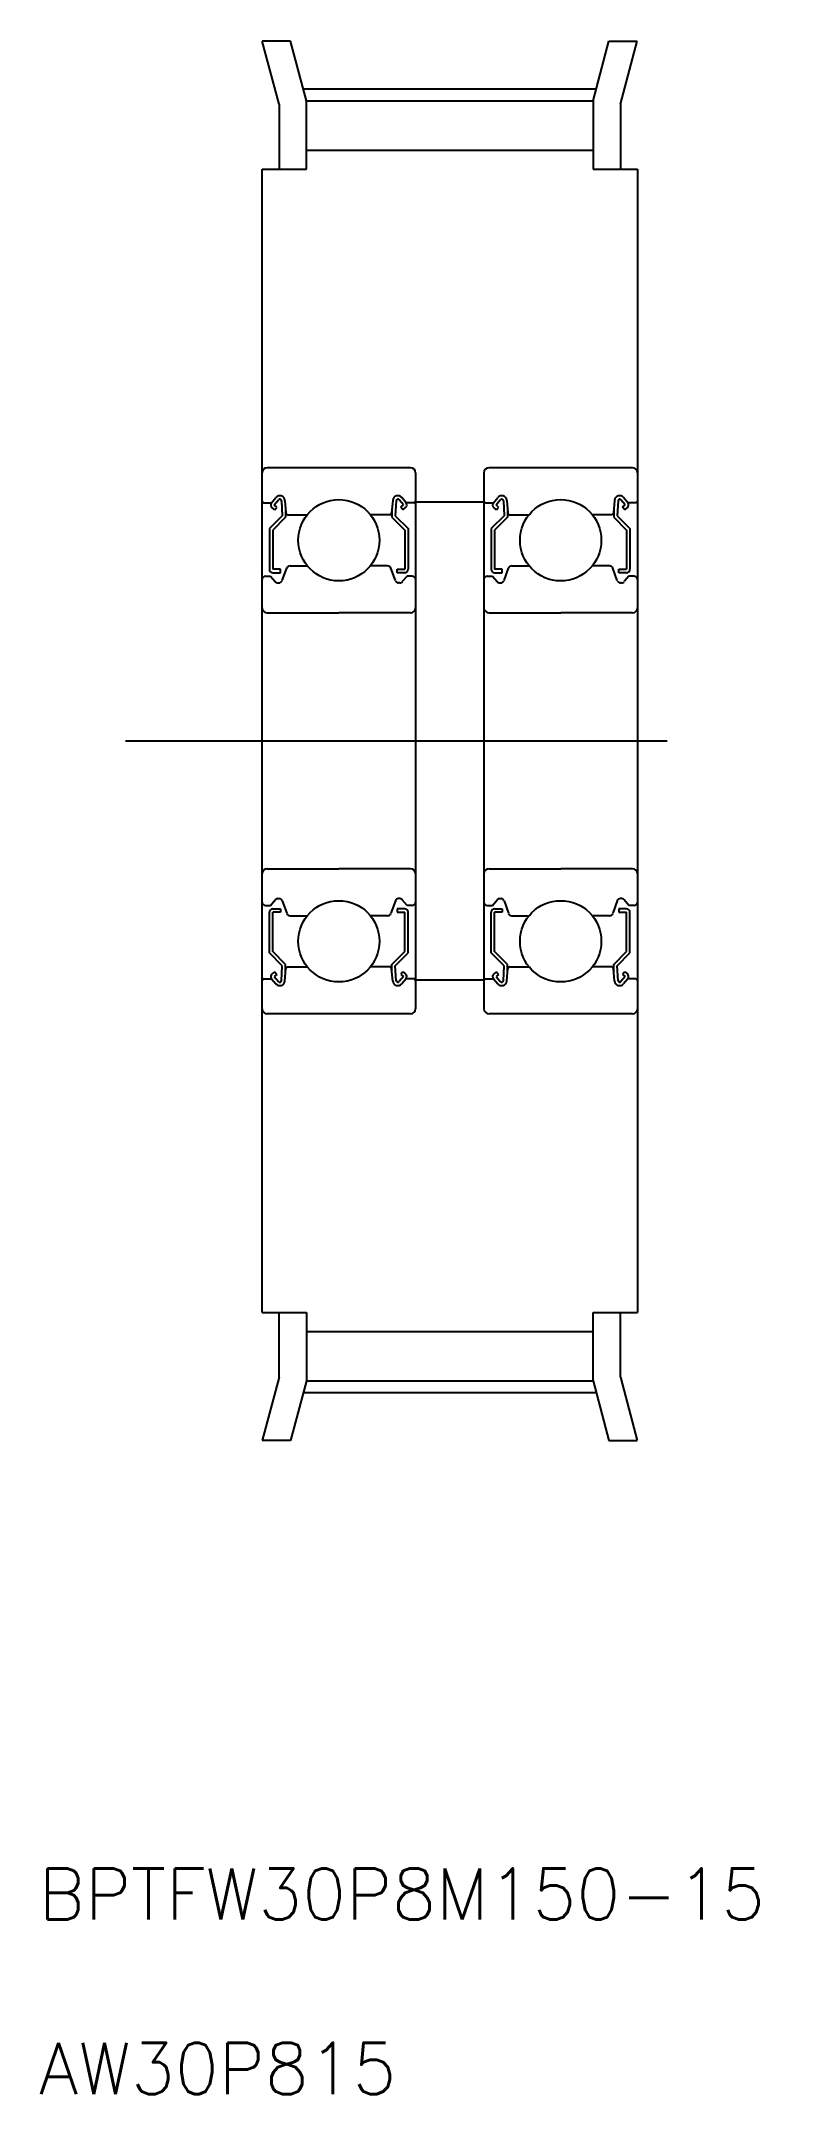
# Model space of a CAD drawing. Extents: x 22 to 65, y 0 to 121.
import ezdxf
from ezdxf.enums import TextEntityAlignment as Align

# ---------------------------------------------------------------- set-up
doc = ezdxf.new("R2010")
doc.units = 0
doc.linetypes.add('CENTER', pattern=[50.8, 31.75, -6.35, 6.35, -6.35])
doc.layers.get('0').update_dxf_attribs({"linetype": 'CONTINUOUS'})
doc.layers.add('CENTER', color=1, linetype='CONTINUOUS')
doc.styles.get("Standard").update_dxf_attribs({"font": 'txt.shx', "bigfont": 'bigfont.shx'})

msp = doc.modelspace()

# ---------------------------------------------------------------- linework, layer by layer
at = {"color": 7, "linetype": 'CONTINUOUS'}
for p, q in [((36.59, 120.61), (34.94, 120.61)), ((35.93, 116.91), (34.94, 120.61)), ((37.53, 117.12), (36.59, 120.61)), ((54.33, 117.12), (55.26, 120.61)), ((55.26, 120.61), (56.92, 120.61)), ((55.93, 116.91), (56.92, 120.61)), ((35.93, 116.91), (35.93, 113.11)), ((37.53, 117.12), (54.33, 117.12)), ((37.53, 113.11), (37.53, 117.12)), ((54.33, 117.12), (54.33, 113.11)), ((55.93, 116.91), (55.93, 113.11)), ((34.93, 46.11), (34.93, 113.11)), ((34.93, 113.11), (37.53, 113.11)), ((37.53, 114.22), (54.33, 114.22)), ((54.33, 113.11), (56.93, 113.11)), ((56.93, 113.11), (56.93, 46.11)), ((39.43, 95.61), (35.23, 95.61)), ((43.63, 95.61), (39.43, 95.61)), ((43.93, 95.31), (43.93, 63.91)), ((47.93, 95.31), (47.93, 63.91)), ((52.43, 95.61), (48.23, 95.61)), ((56.63, 95.61), (52.43, 95.61)), ((35.49, 93.56), (35.74, 93.86)), ((43.37, 93.56), (43.12, 93.86)), ((48.49, 93.56), (48.74, 93.86)), ((56.37, 93.56), (56.12, 93.86)), ((35.03, 93.56), (35.49, 93.56)), ((36.11, 92.8), (35.36, 92.05)), ((35.67, 93.15), (35.51, 93.28)), ((36.31, 92.71), (35.56, 91.96)), ((35.64, 93.44), (35.89, 93.73)), ((35.79, 93.31), (35.64, 93.44)), ((35.67, 93.15), (35.79, 93.31)), ((36.07, 93.67), (36.11, 92.8)), ((36.27, 93.7), (36.33, 92.96)), ((36.31, 93.18), (36.31, 92.71)), ((36.43, 92.86), (37.58, 92.86)), ((42.42, 92.86), (41.28, 92.86)), ((42.59, 93.7), (42.52, 92.96)), ((42.54, 93.18), (42.54, 92.71)), ((42.54, 92.71), (43.29, 91.96)), ((42.79, 93.67), (42.74, 92.8)), ((42.74, 92.8), (43.49, 92.05)), ((43.21, 93.44), (42.96, 93.73)), ((43.06, 93.31), (43.21, 93.44)), ((43.19, 93.15), (43.06, 93.31)), ((43.19, 93.15), (43.34, 93.28)), ((43.83, 93.56), (43.37, 93.56)), ((43.93, 93.61), (47.93, 93.61)), ((48.03, 93.56), (48.49, 93.56)), ((49.11, 92.8), (48.36, 92.05)), ((48.67, 93.15), (48.51, 93.28)), ((49.31, 92.71), (48.56, 91.96)), ((48.64, 93.44), (48.89, 93.73)), ((48.79, 93.31), (48.64, 93.44)), ((48.67, 93.15), (48.79, 93.31)), ((49.07, 93.67), (49.11, 92.8)), ((49.27, 93.7), (49.33, 92.96)), ((49.31, 93.18), (49.31, 92.71)), ((49.43, 92.86), (50.58, 92.86)), ((55.42, 92.86), (54.28, 92.86)), ((55.59, 93.7), (55.52, 92.96)), ((55.54, 93.18), (55.54, 92.71)), ((55.54, 92.71), (56.29, 91.96)), ((55.79, 93.67), (55.74, 92.8)), ((55.74, 92.8), (56.49, 92.05)), ((56.21, 93.44), (55.96, 93.73)), ((56.06, 93.31), (56.21, 93.44)), ((56.19, 93.15), (56.06, 93.31)), ((56.19, 93.15), (56.34, 93.28)), ((56.83, 93.56), (56.37, 93.56)), ((35.36, 92.05), (35.36, 89.66)), ((35.56, 91.96), (35.56, 89.66)), ((43.29, 91.96), (43.29, 89.66)), ((43.49, 92.05), (43.49, 89.66)), ((48.36, 92.05), (48.36, 89.66)), ((48.56, 91.96), (48.56, 89.66)), ((56.29, 91.96), (56.29, 89.66)), ((56.49, 92.05), (56.49, 89.66)), ((35.13, 89.26), (35.43, 89.26)), ((35.43, 89.26), (35.7, 88.94)), ((36.01, 89.66), (35.56, 89.66)), ((35.56, 89.46), (36.01, 89.46)), ((36.01, 89.46), (36.01, 89.66)), ((36.11, 89), (36.38, 89.73)), ((36.57, 89.86), (37.58, 89.86)), ((42.29, 89.86), (41.28, 89.86)), ((42.75, 89), (42.48, 89.73)), ((42.84, 89.46), (42.84, 89.66)), ((42.84, 89.66), (43.29, 89.66)), ((43.29, 89.46), (42.84, 89.46)), ((43.43, 89.26), (43.15, 88.94)), ((43.73, 89.26), (43.43, 89.26)), ((48.13, 89.26), (48.43, 89.26)), ((48.43, 89.26), (48.7, 88.94)), ((49.01, 89.66), (48.56, 89.66)), ((48.56, 89.46), (49.01, 89.46)), ((49.01, 89.46), (49.01, 89.66)), ((49.11, 89), (49.38, 89.73)), ((49.57, 89.86), (50.58, 89.86)), ((55.29, 89.86), (54.28, 89.86)), ((55.75, 89), (55.48, 89.73)), ((55.84, 89.66), (56.29, 89.66)), ((55.84, 89.46), (55.84, 89.66)), ((56.29, 89.46), (55.84, 89.46)), ((56.43, 89.26), (56.15, 88.94)), ((56.73, 89.26), (56.43, 89.26)), ((35.86, 88.86), (35.92, 88.86)), ((43, 88.86), (42.93, 88.86)), ((48.86, 88.86), (48.92, 88.86)), ((56, 88.86), (55.93, 88.86)), ((35.23, 87.11), (39.43, 87.11)), ((43.63, 87.11), (39.43, 87.11)), ((48.23, 87.11), (52.43, 87.11)), ((56.63, 87.11), (52.43, 87.11)), ((35.23, 72.11), (39.43, 72.11)), ((43.63, 72.11), (39.43, 72.11)), ((48.23, 72.11), (52.43, 72.11)), ((56.63, 72.11), (52.43, 72.11)), ((35.13, 69.96), (35.43, 69.96)), ((35.43, 69.96), (35.7, 70.29)), ((35.86, 70.36), (35.92, 70.36)), ((36.11, 70.23), (36.38, 69.5)), ((42.75, 70.23), (42.48, 69.5)), ((43, 70.36), (42.93, 70.36)), ((43.43, 69.96), (43.15, 70.29)), ((43.73, 69.96), (43.43, 69.96)), ((48.13, 69.96), (48.43, 69.96)), ((48.43, 69.96), (48.7, 70.29)), ((48.86, 70.36), (48.92, 70.36)), ((49.11, 70.23), (49.38, 69.5)), ((55.75, 70.23), (55.48, 69.5)), ((56, 70.36), (55.93, 70.36)), ((56.43, 69.96), (56.15, 70.29)), ((56.73, 69.96), (56.43, 69.96)), ((35.36, 67.18), (35.36, 69.56)), ((35.56, 69.76), (36.01, 69.76)), ((35.56, 67.26), (35.56, 69.56)), ((36.01, 69.56), (35.56, 69.56)), ((36.01, 69.76), (36.01, 69.56)), ((36.57, 69.36), (37.58, 69.36)), ((42.29, 69.36), (41.28, 69.36)), ((43.29, 69.76), (42.84, 69.76)), ((42.84, 69.76), (42.84, 69.56)), ((42.84, 69.56), (43.29, 69.56)), ((43.29, 67.26), (43.29, 69.56)), ((43.49, 67.18), (43.49, 69.56)), ((48.36, 67.18), (48.36, 69.56)), ((48.56, 69.76), (49.01, 69.76)), ((49.01, 69.56), (48.56, 69.56)), ((48.56, 67.26), (48.56, 69.56)), ((49.01, 69.76), (49.01, 69.56)), ((49.57, 69.36), (50.58, 69.36)), ((55.29, 69.36), (54.28, 69.36)), ((55.84, 69.76), (55.84, 69.56)), ((56.29, 69.76), (55.84, 69.76)), ((55.84, 69.56), (56.29, 69.56)), ((56.29, 67.26), (56.29, 69.56)), ((56.49, 67.18), (56.49, 69.56)), ((36.11, 66.43), (35.36, 67.18)), ((36.31, 66.51), (35.56, 67.26)), ((36.07, 65.55), (36.11, 66.43)), ((36.27, 65.53), (36.33, 66.27)), ((36.31, 66.04), (36.31, 66.51)), ((36.43, 66.36), (37.58, 66.36)), ((42.42, 66.36), (41.28, 66.36)), ((42.59, 65.53), (42.52, 66.27)), ((42.54, 66.51), (43.29, 67.26)), ((42.54, 66.04), (42.54, 66.51)), ((42.74, 66.43), (43.49, 67.18)), ((42.79, 65.55), (42.74, 66.43)), ((49.11, 66.43), (48.36, 67.18)), ((49.31, 66.51), (48.56, 67.26)), ((49.07, 65.55), (49.11, 66.43)), ((49.27, 65.53), (49.33, 66.27)), ((49.31, 66.04), (49.31, 66.51)), ((49.43, 66.36), (50.58, 66.36)), ((55.42, 66.36), (54.28, 66.36)), ((55.59, 65.53), (55.52, 66.27)), ((55.54, 66.51), (56.29, 67.26)), ((55.54, 66.04), (55.54, 66.51)), ((55.74, 66.43), (56.49, 67.18)), ((55.79, 65.55), (55.74, 66.43)), ((35.03, 65.66), (35.49, 65.66)), ((35.49, 65.66), (35.74, 65.37)), ((35.67, 66.07), (35.51, 65.95)), ((35.79, 65.92), (35.64, 65.79)), ((35.64, 65.79), (35.89, 65.5)), ((35.67, 66.07), (35.79, 65.92)), ((43.21, 65.79), (42.96, 65.5)), ((43.19, 66.07), (43.06, 65.92)), ((43.06, 65.92), (43.21, 65.79)), ((43.37, 65.66), (43.12, 65.37)), ((43.19, 66.07), (43.34, 65.95)), ((43.83, 65.66), (43.37, 65.66)), ((43.93, 65.61), (47.93, 65.61)), ((48.03, 65.66), (48.49, 65.66)), ((48.49, 65.66), (48.74, 65.37)), ((48.67, 66.07), (48.51, 65.95)), ((48.79, 65.92), (48.64, 65.79)), ((48.64, 65.79), (48.89, 65.5)), ((48.67, 66.07), (48.79, 65.92)), ((56.21, 65.79), (55.96, 65.5)), ((56.19, 66.07), (56.06, 65.92)), ((56.06, 65.92), (56.21, 65.79)), ((56.37, 65.66), (56.12, 65.37)), ((56.19, 66.07), (56.34, 65.95)), ((56.83, 65.66), (56.37, 65.66)), ((39.43, 63.61), (35.23, 63.61)), ((43.63, 63.61), (39.43, 63.61)), ((52.43, 63.61), (48.23, 63.61)), ((56.63, 63.61), (52.43, 63.61)), ((34.93, 46.11), (37.53, 46.11)), ((35.93, 42.32), (35.93, 46.11)), ((37.53, 46.11), (37.53, 42.1)), ((54.33, 46.11), (56.93, 46.11)), ((54.33, 42.1), (54.33, 46.11)), ((55.93, 42.32), (55.93, 46.11)), ((37.53, 45), (54.33, 45)), ((35.93, 42.32), (34.94, 38.61)), ((55.93, 42.32), (56.92, 38.61)), ((37.53, 42.1), (36.59, 38.61)), ((37.53, 42.1), (54.33, 42.1)), ((54.33, 42.1), (55.26, 38.61)), ((36.59, 38.61), (34.94, 38.61)), ((55.26, 38.61), (56.92, 38.61))]:
    msp.add_line(p, q, dxfattribs=at)
for centre in [(39.43, 91.36), (52.43, 91.36), (39.43, 67.86), (52.43, 67.86)]:
    msp.add_circle(centre, 2.38, dxfattribs=at)
for centre, radius, start, end in [((35.23, 95.31), 0.3, 90, 180), ((43.63, 95.31), 0.3, 0, 90), ((48.23, 95.31), 0.3, 90, 180), ((56.63, 95.31), 0.3, 0, 90), ((35.97, 93.67), 0.3, 4.9968, 140.0002), ((42.89, 93.67), 0.3, 39.9998, 175.0032), ((48.97, 93.67), 0.3, 4.9968, 140.0002), ((55.89, 93.67), 0.3, 39.9998, 175.0032), ((35.03, 93.66), 0.1, 180, 270), ((35.64, 93.44), 0.2, 140.0002, 230.0848), ((35.97, 93.67), 0.1, 2.8198, 140.0033), ((36.43, 92.96), 0.1, 184.9968, 269.9995), ((42.42, 92.96), 0.1, 270.0005, 355.0032), ((42.89, 93.67), 0.1, 39.9967, 177.1802), ((43.21, 93.44), 0.2, 309.9152, 39.9998), ((43.83, 93.66), 0.1, 270, 0), ((48.03, 93.66), 0.1, 180, 270), ((48.64, 93.44), 0.2, 140.0002, 230.0848), ((48.97, 93.67), 0.1, 2.8198, 140.0033), ((49.43, 92.96), 0.1, 184.9968, 269.9995), ((55.42, 92.96), 0.1, 270.0005, 355.0032), ((55.89, 93.67), 0.1, 39.9967, 177.1802), ((56.21, 93.44), 0.2, 309.9152, 39.9998), ((56.83, 93.66), 0.1, 270, 0), ((35.13, 89.06), 0.2, 90, 180), ((35.56, 89.66), 0.2, 180, 270), ((36.57, 89.66), 0.2, 90, 159.9919), ((42.29, 89.66), 0.2, 20.0081, 90), ((43.29, 89.66), 0.2, 270, 0), ((43.73, 89.06), 0.2, 0, 90), ((48.13, 89.06), 0.2, 90, 180), ((48.56, 89.66), 0.2, 180, 270), ((49.57, 89.66), 0.2, 90, 159.9919), ((55.29, 89.66), 0.2, 20.0081, 90), ((56.29, 89.66), 0.2, 270, 0), ((56.73, 89.06), 0.2, 0, 90), ((35.86, 89.06), 0.2, 219.9962, 270), ((35.92, 89.06), 0.2, 270, 339.9919), ((42.93, 89.06), 0.2, 200.0081, 270), ((43, 89.06), 0.2, 270, 320.0038), ((48.86, 89.06), 0.2, 219.9962, 270), ((48.92, 89.06), 0.2, 270, 339.9919), ((55.93, 89.06), 0.2, 200.0081, 270), ((56, 89.06), 0.2, 270, 320.0038), ((35.23, 87.41), 0.3, 180, 270), ((43.63, 87.41), 0.3, 270, 0), ((48.23, 87.41), 0.3, 180, 270), ((56.63, 87.41), 0.3, 270, 0), ((35.23, 71.81), 0.3, 90, 180), ((43.63, 71.81), 0.3, 0, 90), ((48.23, 71.81), 0.3, 90, 180), ((56.63, 71.81), 0.3, 0, 90), ((35.13, 70.16), 0.2, 180, 270), ((35.86, 70.16), 0.2, 90, 140.0038), ((35.92, 70.16), 0.2, 20.0081, 90), ((42.93, 70.16), 0.2, 90, 159.9919), ((43, 70.16), 0.2, 39.9962, 90), ((43.73, 70.16), 0.2, 270, 0), ((48.13, 70.16), 0.2, 180, 270), ((48.86, 70.16), 0.2, 90, 140.0038), ((48.92, 70.16), 0.2, 20.0081, 90), ((55.93, 70.16), 0.2, 90, 159.9919), ((56, 70.16), 0.2, 39.9962, 90), ((56.73, 70.16), 0.2, 270, 0), ((35.56, 69.56), 0.2, 90, 180), ((36.57, 69.56), 0.2, 200.0081, 270), ((42.29, 69.56), 0.2, 270, 339.9919), ((43.29, 69.56), 0.2, 0, 90), ((48.56, 69.56), 0.2, 90, 180), ((49.57, 69.56), 0.2, 200.0081, 270), ((55.29, 69.56), 0.2, 270, 339.9919), ((56.29, 69.56), 0.2, 0, 90), ((36.43, 66.26), 0.1, 90.0005, 175.0032), ((42.42, 66.26), 0.1, 4.9968, 89.9995), ((49.43, 66.26), 0.1, 90.0005, 175.0032), ((55.42, 66.26), 0.1, 4.9968, 89.9995), ((35.03, 65.56), 0.1, 90, 180), ((35.64, 65.79), 0.2, 129.9152, 219.9998), ((35.97, 65.56), 0.3, 219.9998, 355.0032), ((35.97, 65.56), 0.1, 219.9967, 357.1802), ((42.89, 65.56), 0.3, 184.9968, 320.0002), ((42.89, 65.56), 0.1, 182.8198, 320.0033), ((43.21, 65.79), 0.2, 320.0002, 50.0848), ((43.83, 65.56), 0.1, 0, 90), ((48.03, 65.56), 0.1, 90, 180), ((48.64, 65.79), 0.2, 129.9152, 219.9998), ((48.97, 65.56), 0.3, 219.9998, 355.0032), ((48.97, 65.56), 0.1, 219.9967, 357.1802), ((55.89, 65.56), 0.3, 184.9968, 320.0002), ((55.89, 65.56), 0.1, 182.8198, 320.0033), ((56.21, 65.79), 0.2, 320.0002, 50.0848), ((56.83, 65.56), 0.1, 0, 90), ((35.23, 63.91), 0.3, 180, 270), ((43.63, 63.91), 0.3, 270, 0), ((48.23, 63.91), 0.3, 180, 270), ((56.63, 63.91), 0.3, 270, 0)]:
    msp.add_arc(centre, radius, start, end, dxfattribs=at)
at = {"layer": 'CENTER', "color": 1, "linetype": 'CENTER'}
for p, q in [((37.34, 117.81), (54.51, 117.81)), ((26.93, 79.61), (64.93, 79.61)), ((37.34, 41.42), (54.51, 41.42))]:
    msp.add_line(p, q, dxfattribs=at)

# ---------------------------------------------------------------- texts
at = {"color": 7, "linetype": 'CONTINUOUS'}
for s, p in [('BPTFW30P8M150-15', (21.85, 9.63)), ('AW30P815', (21.85, -0.59))]:
    msp.add_text(s, height=3, dxfattribs=at).set_placement(p, align=Align.BOTTOM_LEFT)

doc.saveas('drawing.dxf')
